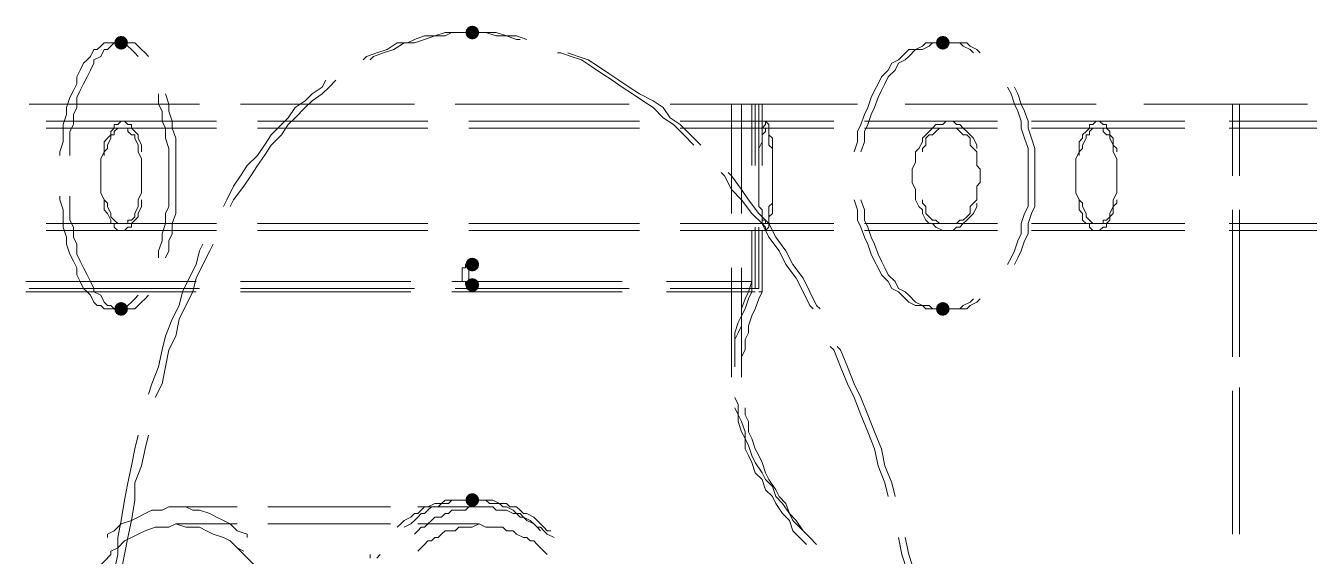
# Model space of a CAD drawing. Header units: millimetres. Extents: x 0 to 62767, y -13570 to 23963.
# Drawn here: x 3476 to 4193, y 11130 to 11427 of the extents above; entities that cross this region are included whole.
import ezdxf

# ---------------------------------------------------------------- set-up
doc = ezdxf.new("R2010")
doc.units = ezdxf.units.MM

msp = doc.modelspace()

# ---------------------------------------------------------------- hatches: boundary and pattern name
h = msp.add_hatch(color=7)
edge = h.paths.add_edge_path()
edge.add_arc((3725.714, 11422.857), 3.81, 0, 360)
h = msp.add_hatch(color=7)
edge = h.paths.add_edge_path()
edge.add_arc((3529.524, 11417.143), 3.81, 0, 360)
h = msp.add_hatch(color=7)
edge = h.paths.add_edge_path()
edge.add_arc((3988.571, 11417.143), 3.81, 0, 360)
h = msp.add_hatch(color=7)
edge = h.paths.add_edge_path()
edge.add_arc((3725.714, 11293.333), 3.81, 0, 360)
h = msp.add_hatch(color=7)
edge = h.paths.add_edge_path()
edge.add_arc((3725.714, 11281.905), 3.81, 0, 360)
h = msp.add_hatch(color=7)
edge = h.paths.add_edge_path()
edge.add_arc((3529.524, 11268.571), 3.81, 0, 360)
h = msp.add_hatch(color=7)
edge = h.paths.add_edge_path()
edge.add_arc((3988.571, 11268.571), 3.81, 0, 360)
h = msp.add_hatch(color=7)
edge = h.paths.add_edge_path()
edge.add_arc((3725.714, 11161.905), 3.81, 0, 360)

# ---------------------------------------------------------------- linework, layer by layer
at = {"color": 7, "lineweight": 0}
for points in [[(3495.238, 11354.285), (3495.238, 11356.191), (3497.143, 11361.904), (3497.143, 11367.619), (3497.143, 11371.428), (3499.048, 11377.143), (3499.048, 11380.952), (3500.952, 11386.667), (3502.857, 11390.476), (3504.762, 11394.286), (3504.762, 11398.095), (3506.667, 11401.904), (3508.571, 11405.714), (3510.476, 11407.619), (3512.381, 11409.523), (3514.286, 11413.334), (3516.19, 11413.334), (3518.095, 11415.238), (3520, 11417.143), (3523.809, 11417.143), (3525.714, 11417.143), (3527.619, 11417.143), (3529.524, 11417.143), (3531.429, 11417.143), (3533.333, 11415.238), (3535.238, 11413.334), (3537.143, 11411.428), (3539.048, 11409.523)], [(3500.952, 11354.285), (3500.952, 11356.191), (3500.952, 11361.904), (3500.952, 11367.619), (3502.857, 11371.428), (3502.857, 11377.143), (3504.762, 11380.952), (3504.762, 11386.667), (3506.667, 11390.476), (3508.571, 11394.286), (3510.476, 11398.095), (3512.381, 11401.904), (3514.286, 11405.714), (3514.286, 11407.619), (3518.095, 11409.523), (3520, 11413.334), (3521.905, 11413.334), (3523.809, 11415.238), (3525.714, 11417.143), (3527.619, 11417.143), (3529.524, 11417.143), (3531.429, 11417.143), (3533.333, 11417.143), (3537.143, 11417.143), (3539.048, 11415.238), (3540.952, 11413.334), (3542.857, 11411.428), (3544.762, 11409.523)], [(3527.619, 11417.143), (3525.714, 11417.143)], [(3752.381, 11419.047), (3750.476, 11419.047), (3744.762, 11420.953), (3739.048, 11420.953), (3733.333, 11422.857), (3727.619, 11422.857), (3721.905, 11422.857), (3716.19, 11422.857), (3710.476, 11422.857), (3704.762, 11420.953), (3699.048, 11420.953), (3693.333, 11419.047), (3689.524, 11417.143), (3683.809, 11417.143), (3678.095, 11413.334), (3672.381, 11411.428), (3666.667, 11409.523), (3664.762, 11407.619)], [(3668.571, 11407.619), (3670.476, 11409.523), (3676.19, 11411.428), (3681.905, 11413.334), (3687.619, 11417.143), (3693.333, 11417.143), (3699.048, 11419.047), (3704.762, 11420.953), (3710.476, 11420.953), (3714.286, 11422.857), (3720, 11422.857), (3725.714, 11422.857), (3731.429, 11422.857), (3739.048, 11422.857), (3744.762, 11420.953), (3750.476, 11420.953), (3756.19, 11419.047)], [(3721.905, 11422.857), (3723.809, 11422.857)], [(4005.714, 11411.428), (4003.809, 11413.334), (4000, 11415.238), (3998.095, 11417.143), (3994.286, 11417.143), (3990.476, 11417.143), (3986.666, 11417.143), (3982.857, 11417.143), (3979.047, 11417.143), (3977.143, 11415.238), (3973.333, 11413.334), (3969.524, 11413.334), (3965.714, 11409.523), (3963.809, 11407.619), (3960, 11405.714), (3958.095, 11401.904), (3954.286, 11398.095), (3952.381, 11394.286), (3950.476, 11390.476), (3948.571, 11386.667), (3946.666, 11380.952), (3944.762, 11377.143), (3942.857, 11371.428), (3940.952, 11367.619), (3940.952, 11361.904), (3939.047, 11356.191)], [(4009.524, 11411.428), (4007.619, 11413.334), (4003.809, 11415.238), (4001.905, 11417.143), (3998.095, 11417.143), (3994.286, 11417.143), (3990.476, 11417.143), (3986.666, 11417.143), (3982.857, 11417.143), (3980.952, 11415.238), (3977.143, 11413.334), (3973.333, 11413.334), (3969.524, 11409.523), (3967.619, 11407.619), (3963.809, 11405.714), (3961.905, 11401.904), (3958.095, 11398.095), (3956.19, 11394.286), (3954.286, 11390.476), (3952.381, 11386.667), (3950.476, 11380.952), (3948.571, 11377.143), (3946.666, 11371.428), (3944.762, 11367.619), (3944.762, 11361.904), (3942.857, 11356.191)], [(3992.381, 11417.143), (3990.476, 11417.143)], [(3849.524, 11360), (3843.809, 11365.715), (3838.095, 11371.428), (3832.381, 11375.237), (3826.667, 11380.952), (3820.952, 11384.762), (3815.238, 11388.571), (3809.524, 11392.38), (3803.809, 11396.19), (3798.095, 11400), (3792.381, 11403.81), (3786.667, 11407.619), (3780.952, 11409.523), (3775.238, 11411.428), (3773.333, 11411.428)], [(3853.333, 11360), (3847.619, 11365.715), (3841.905, 11371.428), (3836.19, 11375.237), (3832.381, 11380.952), (3826.667, 11384.762), (3819.047, 11388.571), (3813.333, 11392.38), (3807.619, 11396.19), (3801.905, 11400), (3796.19, 11403.81), (3790.476, 11407.619), (3784.762, 11409.523), (3779.048, 11411.428)], [(3643.809, 11396.19), (3641.905, 11392.38), (3636.19, 11388.571), (3632.381, 11384.762), (3626.667, 11380.952), (3622.857, 11375.237), (3619.048, 11371.428), (3613.333, 11365.715), (3609.524, 11360), (3605.714, 11354.285), (3600, 11348.571), (3596.19, 11342.857), (3592.381, 11337.143), (3588.571, 11329.524), (3586.667, 11325.714)], [(3649.524, 11396.19), (3645.714, 11392.38), (3641.905, 11388.571), (3636.19, 11384.762), (3632.381, 11380.952), (3626.667, 11375.237), (3622.857, 11371.428), (3619.048, 11365.715), (3613.333, 11360), (3609.524, 11354.285), (3605.714, 11348.571), (3601.905, 11342.857), (3598.095, 11337.143), (3592.381, 11329.524), (3590.476, 11325.714)], [(3556.19, 11342.857), (3556.19, 11348.571), (3556.19, 11354.285), (3556.19, 11358.095), (3554.286, 11363.809), (3554.286, 11369.524), (3552.381, 11373.333), (3552.381, 11379.047), (3550.476, 11382.858), (3550.476, 11388.571)], [(3560, 11342.857), (3560, 11348.571), (3560, 11354.285), (3560, 11358.095), (3560, 11363.809), (3558.095, 11369.524), (3558.095, 11373.333), (3556.19, 11379.047), (3556.19, 11382.858), (3554.286, 11388.571)], [(4036.191, 11342.857), (4036.191, 11348.571), (4036.191, 11354.285), (4036.191, 11358.095), (4034.286, 11363.809), (4032.381, 11369.524), (4032.381, 11373.333), (4030.476, 11379.047), (4028.571, 11382.858), (4026.666, 11388.571), (4024.762, 11392.38)], [(4040, 11342.857), (4040, 11348.571), (4040, 11354.285), (4040, 11358.095), (4038.095, 11363.809), (4036.191, 11369.524), (4036.191, 11373.333), (4034.286, 11379.047), (4032.381, 11382.858), (4030.476, 11388.571), (4028.571, 11392.38)], [(3478.095, 11382.858), (3573.333, 11382.858)], [(3596.19, 11382.858), (3693.333, 11382.858)], [(3716.19, 11382.858), (3813.333, 11382.858)], [(3836.19, 11382.858), (3885.714, 11382.858)], [(3870.476, 11321.905), (3870.476, 11382.858)], [(3876.19, 11321.905), (3876.19, 11382.858)], [(3881.905, 11382.858), (3881.905, 11348.571)], [(3883.809, 11348.571), (3883.809, 11382.858)], [(3887.619, 11382.858), (3885.714, 11382.858)], [(3885.714, 11348.571), (3885.714, 11382.858)], [(3887.619, 11382.858), (3940.952, 11382.858)], [(3887.619, 11348.571), (3887.619, 11382.858)], [(3967.619, 11382.858), (4074.286, 11382.858)], [(4100.952, 11382.858), (4154.286, 11382.858)], [(4150.476, 11382.858), (4150.476, 11342.857)], [(4150.476, 11382.858), (4150.476, 11342.857)], [(4154.286, 11382.858), (4154.286, 11342.857)], [(4192.381, 11382.858), (4154.286, 11382.858)], [(4154.286, 11342.857), (4154.286, 11382.858)], [(3582.857, 11373.333), (3487.619, 11373.333)], [(3582.857, 11369.524), (3487.619, 11369.524)], [(3518.095, 11342.857), (3518.095, 11346.667), (3518.095, 11350.476), (3518.095, 11352.381), (3520, 11356.191), (3520, 11358.095), (3520, 11361.904), (3521.905, 11363.809), (3523.809, 11365.715), (3523.809, 11367.619), (3525.714, 11369.524), (3525.714, 11371.428), (3527.619, 11371.428), (3529.524, 11373.333), (3531.429, 11373.333), (3533.333, 11371.428), (3535.238, 11371.428), (3535.238, 11369.524), (3537.143, 11367.619), (3539.048, 11365.715), (3539.048, 11363.809), (3540.952, 11360), (3540.952, 11358.095), (3540.952, 11356.191)], [(3540.952, 11342.857), (3540.952, 11346.667), (3540.952, 11348.571), (3540.952, 11352.381), (3539.048, 11356.191), (3539.048, 11358.095), (3539.048, 11360), (3537.143, 11363.809), (3537.143, 11365.715), (3535.238, 11365.715), (3533.333, 11367.619), (3533.333, 11369.524), (3531.429, 11369.524), (3529.524, 11369.524), (3527.619, 11369.524), (3525.714, 11367.619), (3525.714, 11365.715), (3523.809, 11365.715), (3523.809, 11363.809), (3521.905, 11360), (3521.905, 11358.095), (3520, 11356.191), (3520, 11354.285)], [(3700.952, 11373.333), (3605.714, 11373.333)], [(3700.952, 11369.524), (3605.714, 11369.524)], [(3819.047, 11373.333), (3723.809, 11373.333)], [(3819.047, 11369.524), (3723.809, 11369.524)], [(3889.524, 11373.333), (3841.905, 11373.333)], [(3889.524, 11369.524), (3841.905, 11369.524)], [(3893.333, 11354.285), (3893.333, 11358.095), (3893.333, 11360), (3893.333, 11363.809), (3891.428, 11365.715), (3891.428, 11367.619), (3891.428, 11369.524), (3891.428, 11371.428), (3889.524, 11373.333), (3889.524, 11371.428), (3887.619, 11369.524), (3887.619, 11367.619), (3887.619, 11365.715), (3887.619, 11363.809), (3887.619, 11361.904), (3885.714, 11358.095), (3885.714, 11356.191), (3885.714, 11352.381), (3885.714, 11350.476), (3885.714, 11346.667), (3885.714, 11342.857)], [(3887.619, 11361.904), (3887.619, 11363.809), (3887.619, 11365.715), (3889.524, 11367.619), (3889.524, 11369.524), (3891.428, 11369.524), (3891.428, 11367.619), (3891.428, 11365.715), (3891.428, 11363.809), (3891.428, 11360), (3893.333, 11358.095), (3893.333, 11356.191), (3893.333, 11352.381), (3893.333, 11348.571), (3893.333, 11346.667), (3893.333, 11342.857)], [(3927.619, 11373.333), (3889.524, 11373.333)], [(3927.619, 11369.524), (3889.524, 11369.524)], [(4019.047, 11373.333), (3944.762, 11373.333)], [(4019.047, 11369.524), (3944.762, 11369.524)], [(3971.428, 11342.857), (3971.428, 11346.667), (3973.333, 11350.476), (3973.333, 11352.381), (3973.333, 11356.191), (3975.238, 11358.095), (3977.143, 11361.904), (3977.143, 11363.809), (3979.047, 11365.715), (3980.952, 11367.619), (3982.857, 11369.524), (3984.762, 11371.428), (3988.571, 11371.428), (3990.476, 11373.333), (3992.381, 11373.333), (3994.286, 11373.333), (3996.191, 11371.428), (3998.095, 11371.428), (4000, 11369.524), (4001.905, 11367.619), (4003.809, 11365.715), (4005.714, 11363.809), (4007.619, 11360), (4007.619, 11358.095)], [(4009.524, 11342.857), (4009.524, 11346.667), (4007.619, 11348.571), (4007.619, 11352.381), (4007.619, 11356.191), (4005.714, 11358.095), (4003.809, 11360), (4003.809, 11363.809), (4001.905, 11365.715), (4000, 11365.715), (3998.095, 11367.619), (3996.191, 11369.524), (3994.286, 11369.524), (3992.381, 11369.524), (3988.571, 11369.524), (3986.666, 11369.524), (3984.762, 11367.619), (3982.857, 11365.715), (3980.952, 11365.715), (3979.047, 11363.809), (3979.047, 11360), (3977.143, 11358.095), (3977.143, 11356.191)], [(4074.286, 11373.333), (4038.095, 11373.333)], [(4074.286, 11369.524), (4038.095, 11369.524)], [(4085.714, 11356.191), (4085.714, 11358.095), (4083.81, 11360), (4083.81, 11363.809), (4081.905, 11365.715), (4081.905, 11367.619), (4080, 11369.524), (4080, 11371.428), (4078.095, 11371.428), (4076.191, 11373.333), (4074.286, 11373.333), (4072.381, 11371.428), (4070.476, 11371.428), (4070.476, 11369.524), (4068.571, 11367.619), (4066.666, 11365.715), (4066.666, 11363.809), (4064.762, 11361.904), (4064.762, 11358.095), (4064.762, 11356.191), (4062.857, 11352.381), (4062.857, 11350.476), (4062.857, 11346.667), (4062.857, 11342.857)], [(4064.762, 11354.285), (4064.762, 11356.191), (4066.666, 11358.095), (4066.666, 11360), (4068.571, 11363.809), (4068.571, 11365.715), (4070.476, 11365.715), (4070.476, 11367.619), (4072.381, 11369.524), (4074.286, 11369.524), (4076.191, 11369.524), (4078.095, 11369.524), (4078.095, 11367.619), (4080, 11365.715), (4081.905, 11365.715), (4081.905, 11363.809), (4083.81, 11360), (4083.81, 11358.095), (4083.81, 11356.191), (4085.714, 11352.381), (4085.714, 11348.571), (4085.714, 11346.667), (4085.714, 11342.857)], [(4123.81, 11373.333), (4074.286, 11373.333)], [(4123.81, 11369.524), (4074.286, 11369.524)], [(4247.619, 11373.333), (4148.571, 11373.333)], [(4247.619, 11369.524), (4148.571, 11369.524)], [(3540.952, 11329.524), (3540.952, 11327.618), (3540.952, 11325.714), (3539.048, 11321.905), (3539.048, 11320), (3537.143, 11318.096), (3535.238, 11316.19), (3535.238, 11314.285), (3533.333, 11314.285), (3531.429, 11312.381), (3529.524, 11312.381), (3527.619, 11312.381), (3525.714, 11314.285), (3525.714, 11316.19), (3523.809, 11316.19), (3523.809, 11318.096), (3521.905, 11321.905), (3520, 11323.809), (3520, 11325.714), (3520, 11329.524), (3518.095, 11333.333), (3518.095, 11335.238), (3518.095, 11339.048), (3518.095, 11342.857)], [(3540.952, 11342.857), (3540.952, 11339.048), (3540.952, 11337.143), (3540.952, 11333.333), (3539.048, 11329.524), (3539.048, 11327.618), (3539.048, 11325.714), (3537.143, 11321.905), (3537.143, 11320), (3535.238, 11318.096), (3533.333, 11318.096), (3533.333, 11316.19), (3531.429, 11316.19), (3529.524, 11316.19), (3527.619, 11316.19), (3525.714, 11318.096), (3523.809, 11320), (3523.809, 11321.905), (3521.905, 11325.714), (3521.905, 11327.618), (3520, 11329.524)], [(3556.19, 11342.857), (3556.19, 11337.143), (3556.19, 11331.428), (3556.19, 11325.714), (3554.286, 11321.905), (3554.286, 11316.19), (3552.381, 11310.476), (3552.381, 11306.666), (3550.476, 11300.952), (3550.476, 11297.142)], [(3560, 11342.857), (3560, 11337.143), (3560, 11331.428), (3560, 11325.714), (3560, 11321.905), (3558.095, 11316.19), (3558.095, 11310.476), (3556.19, 11306.666), (3556.19, 11300.952), (3554.286, 11297.142)], [(3916.19, 11268.571), (3914.286, 11270.477), (3910.476, 11278.095), (3906.666, 11285.714), (3900.952, 11293.333), (3897.143, 11300.952), (3891.428, 11308.572), (3887.619, 11316.19), (3881.905, 11321.905), (3876.19, 11329.524), (3870.476, 11335.238), (3866.666, 11342.857), (3864.762, 11344.761)], [(3920, 11268.571), (3918.095, 11270.477), (3914.286, 11278.095), (3910.476, 11285.714), (3904.762, 11293.333), (3900.952, 11300.952), (3895.238, 11308.572), (3891.428, 11316.19), (3885.714, 11321.905), (3880, 11329.524), (3876.19, 11335.238), (3870.476, 11342.857), (3868.571, 11344.761)], [(3885.714, 11342.857), (3885.714, 11339.048), (3885.714, 11335.238), (3885.714, 11333.333), (3885.714, 11329.524), (3885.714, 11325.714), (3887.619, 11323.809), (3887.619, 11321.905), (3887.619, 11318.096), (3887.619, 11316.19), (3889.524, 11314.285), (3889.524, 11312.381), (3891.428, 11314.285), (3891.428, 11316.19), (3891.428, 11318.096), (3891.428, 11320), (3893.333, 11321.905), (3893.333, 11325.714), (3893.333, 11327.618), (3893.333, 11329.524)], [(3893.333, 11342.857), (3893.333, 11339.048), (3893.333, 11337.143), (3893.333, 11333.333), (3893.333, 11329.524), (3893.333, 11327.618), (3891.428, 11325.714), (3891.428, 11321.905), (3891.428, 11320), (3891.428, 11318.096), (3891.428, 11316.19), (3889.524, 11316.19), (3889.524, 11318.096), (3887.619, 11318.096), (3887.619, 11320), (3887.619, 11321.905), (3887.619, 11323.809)], [(4007.619, 11327.618), (4007.619, 11325.714), (4005.714, 11321.905), (4003.809, 11320), (4001.905, 11318.096), (4000, 11316.19), (3998.095, 11314.285), (3996.191, 11314.285), (3994.286, 11312.381), (3992.381, 11312.381), (3990.476, 11312.381), (3988.571, 11312.381), (3984.762, 11314.285), (3982.857, 11316.19), (3980.952, 11316.19), (3979.047, 11318.096), (3977.143, 11321.905), (3977.143, 11323.809), (3975.238, 11325.714), (3973.333, 11329.524), (3973.333, 11333.333), (3973.333, 11335.238), (3971.428, 11339.048), (3971.428, 11342.857)], [(3977.143, 11329.524), (3977.143, 11327.618), (3979.047, 11325.714), (3979.047, 11321.905), (3980.952, 11320), (3982.857, 11318.096), (3984.762, 11318.096), (3986.666, 11316.19), (3988.571, 11316.19), (3992.381, 11316.19), (3994.286, 11316.19), (3996.191, 11316.19), (3998.095, 11318.096), (4000, 11318.096), (4001.905, 11320), (4003.809, 11321.905), (4003.809, 11325.714), (4005.714, 11327.618), (4007.619, 11329.524), (4007.619, 11333.333), (4007.619, 11337.143), (4009.524, 11339.048), (4009.524, 11342.857)], [(4036.191, 11342.857), (4036.191, 11337.143), (4036.191, 11331.428), (4036.191, 11325.714), (4034.286, 11321.905), (4032.381, 11316.19), (4032.381, 11310.476), (4030.476, 11306.666), (4028.571, 11300.952), (4026.666, 11297.142), (4024.762, 11293.333)], [(4040, 11342.857), (4040, 11337.143), (4040, 11331.428), (4040, 11325.714), (4038.095, 11321.905), (4036.191, 11316.19), (4036.191, 11310.476), (4034.286, 11306.666), (4032.381, 11300.952), (4030.476, 11297.142), (4028.571, 11293.333)], [(4062.857, 11342.857), (4062.857, 11339.048), (4062.857, 11335.238), (4062.857, 11333.333), (4064.762, 11329.524), (4064.762, 11325.714), (4064.762, 11323.809), (4066.666, 11321.905), (4066.666, 11318.096), (4068.571, 11316.19), (4070.476, 11316.19), (4070.476, 11314.285), (4072.381, 11312.381), (4074.286, 11312.381), (4076.191, 11312.381), (4078.095, 11314.285), (4080, 11314.285), (4080, 11316.19), (4081.905, 11318.096), (4081.905, 11320), (4083.81, 11321.905), (4083.81, 11325.714), (4085.714, 11327.618), (4085.714, 11329.524)], [(4085.714, 11342.857), (4085.714, 11339.048), (4085.714, 11337.143), (4085.714, 11333.333), (4083.81, 11329.524), (4083.81, 11327.618), (4083.81, 11325.714), (4081.905, 11321.905), (4081.905, 11320), (4080, 11318.096), (4078.095, 11318.096), (4078.095, 11316.19), (4076.191, 11316.19), (4074.286, 11316.19), (4072.381, 11316.19), (4070.476, 11318.096), (4068.571, 11320), (4068.571, 11321.905), (4066.666, 11325.714), (4066.666, 11327.618), (4064.762, 11329.524)], [(3495.238, 11331.428), (3495.238, 11329.524), (3497.143, 11323.809), (3497.143, 11318.096), (3497.143, 11314.285), (3499.048, 11308.572), (3499.048, 11304.762), (3500.952, 11299.048), (3502.857, 11295.238), (3504.762, 11291.429), (3504.762, 11287.619), (3506.667, 11283.809), (3508.571, 11279.999), (3510.476, 11278.095), (3512.381, 11276.19), (3514.286, 11272.381), (3516.19, 11270.477), (3518.095, 11270.477), (3520, 11268.571), (3523.809, 11268.571), (3525.714, 11268.571), (3527.619, 11268.571), (3529.524, 11268.571), (3531.429, 11268.571), (3533.333, 11270.477), (3535.238, 11272.381), (3537.143, 11274.286), (3539.048, 11276.19)], [(3500.952, 11331.428), (3500.952, 11329.524), (3500.952, 11323.809), (3500.952, 11318.096), (3502.857, 11314.285), (3502.857, 11308.572), (3504.762, 11304.762), (3504.762, 11299.048), (3506.667, 11295.238), (3508.571, 11291.429), (3510.476, 11287.619), (3512.381, 11283.809), (3514.286, 11279.999), (3514.286, 11278.095), (3518.095, 11276.19), (3520, 11272.381), (3521.905, 11270.477), (3523.809, 11270.477), (3525.714, 11268.571), (3527.619, 11268.571), (3529.524, 11268.571), (3531.429, 11268.571), (3533.333, 11268.571), (3537.143, 11268.571), (3539.048, 11270.477), (3540.952, 11272.381), (3542.857, 11274.286), (3544.762, 11276.19)], [(4005.714, 11274.286), (4003.809, 11272.381), (4000, 11270.477), (3998.095, 11268.571), (3994.286, 11268.571), (3990.476, 11268.571), (3986.666, 11268.571), (3982.857, 11268.571), (3979.047, 11268.571), (3977.143, 11270.477), (3973.333, 11270.477), (3969.524, 11272.381), (3965.714, 11276.19), (3963.809, 11278.095), (3960, 11279.999), (3958.095, 11283.809), (3954.286, 11287.619), (3952.381, 11291.429), (3950.476, 11295.238), (3948.571, 11299.048), (3946.666, 11304.762), (3944.762, 11308.572), (3942.857, 11314.285), (3940.952, 11318.096), (3940.952, 11323.809), (3939.047, 11329.524)], [(4009.524, 11274.286), (4007.619, 11272.381), (4003.809, 11270.477), (4001.905, 11268.571), (3998.095, 11268.571), (3994.286, 11268.571), (3990.476, 11268.571), (3986.666, 11268.571), (3982.857, 11268.571), (3980.952, 11270.477), (3977.143, 11270.477), (3973.333, 11272.381), (3969.524, 11276.19), (3967.619, 11278.095), (3963.809, 11279.999), (3961.905, 11283.809), (3958.095, 11287.619), (3956.19, 11291.429), (3954.286, 11295.238), (3952.381, 11299.048), (3950.476, 11304.762), (3948.571, 11308.572), (3946.666, 11314.285), (3944.762, 11318.096), (3944.762, 11323.809), (3942.857, 11329.524)], [(4150.476, 11323.809), (4150.476, 11243.81)], [(4154.286, 11243.81), (4154.286, 11323.809)], [(4150.476, 11321.905), (4150.476, 11241.904)], [(4154.286, 11321.905), (4154.286, 11241.904)], [(3582.857, 11316.19), (3487.619, 11316.19)], [(3582.857, 11312.381), (3487.619, 11312.381)], [(3700.952, 11316.19), (3605.714, 11316.19)], [(3700.952, 11312.381), (3605.714, 11312.381)], [(3819.047, 11316.19), (3723.809, 11316.19)], [(3819.047, 11312.381), (3723.809, 11312.381)], [(3889.524, 11316.19), (3841.905, 11316.19)], [(3889.524, 11312.381), (3841.905, 11312.381)], [(3881.905, 11312.381), (3881.905, 11278.095)], [(3883.809, 11279.999), (3883.809, 11314.285)], [(3885.714, 11279.999), (3885.714, 11314.285)], [(3887.619, 11278.095), (3887.619, 11312.381)], [(3927.619, 11316.19), (3889.524, 11316.19)], [(3927.619, 11312.381), (3889.524, 11312.381)], [(4019.047, 11316.19), (3944.762, 11316.19)], [(4019.047, 11312.381), (3944.762, 11312.381)], [(4074.286, 11316.19), (4038.095, 11316.19)], [(4074.286, 11312.381), (4038.095, 11312.381)], [(4123.81, 11316.19), (4074.286, 11316.19)], [(4123.81, 11312.381), (4074.286, 11312.381)], [(4247.619, 11316.19), (4148.571, 11316.19)], [(4247.619, 11312.381), (4148.571, 11312.381)], [(3575.238, 11304.762), (3573.333, 11300.952), (3571.429, 11293.333), (3567.619, 11285.714), (3563.809, 11278.095), (3561.905, 11270.477), (3558.095, 11262.857), (3554.286, 11253.333), (3552.381, 11245.714), (3550.476, 11236.19), (3546.667, 11226.667), (3544.762, 11220.952)], [(3580.952, 11304.762), (3579.048, 11300.952), (3575.238, 11293.333), (3571.429, 11285.714), (3569.524, 11278.095), (3565.714, 11270.477), (3561.905, 11262.857), (3560, 11253.333), (3556.19, 11245.714), (3554.286, 11236.19), (3552.381, 11226.667), (3548.571, 11219.047)], [(3720, 11287.619), (3720, 11289.524), (3720, 11291.429), (3721.905, 11291.429), (3721.905, 11293.333), (3723.809, 11291.429)], [(3721.905, 11293.333), (3723.809, 11293.333)], [(3723.809, 11287.619), (3723.809, 11289.524), (3723.809, 11291.429), (3725.714, 11291.429), (3725.714, 11293.333), (3727.619, 11293.333), (3727.619, 11291.429)], [(3870.476, 11230.476), (3870.476, 11291.429)], [(3876.19, 11230.476), (3876.19, 11291.429)], [(3571.429, 11283.809), (3476.19, 11283.809)], [(3691.429, 11283.809), (3596.19, 11283.809)], [(3809.524, 11283.809), (3714.286, 11283.809)], [(3723.809, 11283.809), (3721.905, 11281.905), (3721.905, 11283.809), (3720, 11283.809), (3720, 11285.714), (3720, 11287.619)], [(3721.905, 11281.905), (3723.809, 11281.905)], [(3723.809, 11287.619), (3723.809, 11285.714), (3723.809, 11283.809), (3725.714, 11283.809), (3725.714, 11281.905), (3727.619, 11281.905), (3727.619, 11283.809)], [(3881.905, 11283.809), (3834.286, 11283.809)], [(3881.905, 11283.809), (3880, 11278.095), (3878.095, 11274.286), (3876.19, 11268.571), (3876.19, 11264.762), (3874.286, 11260.953), (3872.381, 11255.238), (3872.381, 11251.429), (3872.381, 11245.714), (3872.381, 11241.904)], [(3881.905, 11281.905), (3881.905, 11283.809)], [(3476.19, 11278.095), (3571.429, 11278.095)], [(3478.095, 11279.999), (3573.333, 11279.999)], [(3596.19, 11279.999), (3693.333, 11279.999)], [(3596.19, 11278.095), (3691.429, 11278.095)], [(3714.286, 11278.095), (3809.524, 11278.095)], [(3716.19, 11279.999), (3813.333, 11279.999)], [(3834.286, 11278.095), (3881.905, 11278.095), (3881.905, 11279.999)], [(3836.19, 11279.999), (3885.714, 11279.999)], [(3881.905, 11278.095), (3880, 11274.286), (3878.095, 11268.571), (3876.19, 11264.762), (3876.19, 11259.047), (3874.286, 11255.238), (3872.381, 11251.429), (3872.381, 11245.714), (3872.381, 11241.904), (3872.381, 11236.19)], [(3881.905, 11278.095), (3880, 11274.286), (3878.095, 11268.571), (3876.19, 11264.762), (3876.19, 11259.047), (3874.286, 11255.238), (3872.381, 11251.429), (3872.381, 11245.714), (3872.381, 11241.904), (3872.381, 11236.19)], [(3887.619, 11278.095), (3885.714, 11274.286), (3883.809, 11268.571), (3881.905, 11264.762), (3880, 11259.047), (3880, 11255.238), (3878.095, 11251.429), (3878.095, 11245.714), (3876.19, 11241.904), (3876.19, 11236.19)], [(3881.905, 11278.095), (3883.809, 11278.095)], [(3885.714, 11278.095), (3887.619, 11278.095)], [(3527.619, 11268.571), (3525.714, 11268.571)], [(3992.381, 11268.571), (3990.476, 11268.571)], [(3958.095, 11163.809), (3956.19, 11171.428), (3952.381, 11180.952), (3950.476, 11190.476), (3946.666, 11200), (3942.857, 11209.524), (3939.047, 11219.047), (3935.238, 11226.667), (3931.428, 11236.19), (3927.619, 11245.714), (3925.714, 11247.619)], [(3961.905, 11163.809), (3960, 11171.428), (3956.19, 11180.952), (3954.286, 11190.476), (3950.476, 11200), (3946.666, 11209.524), (3942.857, 11219.047), (3939.047, 11226.667), (3935.238, 11236.19), (3931.428, 11245.714), (3929.524, 11247.619)], [(3870.476, 11234.286), (3870.476, 11236.19)], [(3870.476, 11230.476), (3870.476, 11232.38)], [(4154.286, 11144.762), (4154.286, 11224.762)], [(3912.381, 11142.857), (3908.571, 11146.666), (3904.762, 11150.476), (3902.857, 11154.285), (3899.047, 11160), (3895.238, 11163.809), (3893.333, 11169.524), (3889.524, 11173.333), (3887.619, 11177.143), (3883.809, 11182.857), (3881.905, 11186.667), (3880, 11192.381), (3878.095, 11196.191), (3878.095, 11200), (3876.19, 11205.713), (3874.286, 11209.524), (3874.286, 11215.238), (3872.381, 11219.047)], [(4150.476, 11222.858), (4150.476, 11142.857)], [(4150.476, 11222.858), (4150.476, 11144.762)], [(4154.286, 11222.858), (4154.286, 11142.857)], [(3912.381, 11137.142), (3908.571, 11140.952), (3904.762, 11144.762), (3902.857, 11150.476), (3899.047, 11154.285), (3895.238, 11160), (3893.333, 11163.809), (3889.524, 11167.619), (3887.619, 11173.333), (3883.809, 11177.143), (3881.905, 11182.857), (3880, 11186.667), (3878.095, 11190.476), (3878.095, 11196.191), (3876.19, 11200), (3874.286, 11205.713), (3874.286, 11209.524), (3872.381, 11213.333)], [(3912.381, 11137.142), (3908.571, 11140.952), (3904.762, 11144.762), (3902.857, 11150.476), (3899.047, 11154.285), (3895.238, 11160), (3893.333, 11163.809), (3889.524, 11167.619), (3887.619, 11173.333), (3883.809, 11177.143), (3881.905, 11182.857), (3880, 11186.667), (3878.095, 11190.476), (3878.095, 11196.191), (3876.19, 11200), (3874.286, 11205.713), (3874.286, 11209.524), (3872.381, 11213.333)], [(3918.095, 11137.142), (3914.286, 11140.952), (3910.476, 11144.762), (3906.666, 11150.476), (3902.857, 11154.285), (3900.952, 11160), (3897.143, 11163.809), (3895.238, 11167.619), (3891.428, 11173.333), (3889.524, 11177.143), (3887.619, 11182.857), (3885.714, 11186.667), (3883.809, 11190.476), (3881.905, 11196.191), (3880, 11200), (3880, 11205.713), (3878.095, 11209.524), (3878.095, 11213.333)], [(3539.048, 11198.095), (3537.143, 11190.476), (3535.238, 11180.952), (3533.333, 11171.428), (3531.429, 11161.905), (3529.524, 11150.476), (3527.619, 11140.952), (3527.619, 11131.429), (3525.714, 11121.905), (3523.809, 11110.475), (3523.809, 11108.571)], [(3544.762, 11198.095), (3542.857, 11190.476), (3540.952, 11180.952), (3537.143, 11171.428), (3537.143, 11161.905), (3535.238, 11150.476), (3533.333, 11140.952), (3531.429, 11131.429), (3529.524, 11121.905), (3527.619, 11110.475), (3527.619, 11108.571)], [(3683.809, 11146.666), (3685.714, 11148.572), (3687.619, 11150.476), (3691.429, 11152.381), (3693.333, 11154.285), (3695.238, 11154.285), (3697.143, 11156.19), (3699.048, 11158.094), (3700.952, 11158.094), (3704.762, 11160), (3706.667, 11160), (3708.571, 11160), (3710.476, 11161.905), (3712.381, 11161.905), (3716.19, 11161.905), (3718.095, 11161.905), (3720, 11161.905), (3721.905, 11161.905), (3723.809, 11161.905), (3727.619, 11161.905), (3729.524, 11161.905), (3731.429, 11161.905), (3733.333, 11161.905), (3735.238, 11160), (3739.048, 11160), (3740.952, 11160), (3742.857, 11158.094), (3744.762, 11158.094), (3748.571, 11156.19), (3750.476, 11154.285), (3752.381, 11154.285), (3754.286, 11152.381), (3758.095, 11150.476), (3760, 11148.572), (3761.905, 11146.666), (3763.809, 11144.762)], [(3769.524, 11144.762), (3767.619, 11144.762), (3765.714, 11146.666), (3763.809, 11148.572), (3761.905, 11150.476), (3760, 11152.381), (3756.19, 11154.285), (3754.286, 11154.285), (3752.381, 11156.19), (3750.476, 11158.094), (3746.667, 11158.094), (3744.762, 11160), (3742.857, 11160), (3740.952, 11160), (3737.143, 11161.905), (3735.238, 11161.905), (3733.333, 11161.905), (3731.429, 11161.905), (3729.524, 11161.905), (3725.714, 11161.905), (3723.809, 11161.905), (3721.905, 11161.905), (3720, 11161.905), (3718.095, 11161.905), (3714.286, 11161.905), (3712.381, 11160), (3710.476, 11160), (3708.571, 11160), (3706.667, 11158.094), (3702.857, 11158.094), (3700.952, 11156.19), (3699.048, 11154.285), (3697.143, 11154.285), (3695.238, 11152.381), (3693.333, 11150.476), (3691.429, 11148.572), (3687.619, 11146.666)], [(3721.905, 11161.905), (3723.809, 11161.905)], [(3521.905, 11140.952), (3521.905, 11142.857), (3525.714, 11144.762), (3529.524, 11148.572), (3535.238, 11150.476), (3539.048, 11152.381), (3542.857, 11154.285), (3546.667, 11156.19), (3552.381, 11156.19), (3556.19, 11158.094), (3560, 11158.094), (3565.714, 11158.094), (3569.524, 11156.19), (3573.333, 11156.19), (3579.048, 11154.285), (3582.857, 11152.381), (3586.667, 11150.476), (3590.476, 11148.572), (3594.286, 11144.762), (3600, 11142.857), (3600, 11140.952)], [(3521.905, 11140.952), (3521.905, 11142.857), (3525.714, 11144.762), (3529.524, 11148.572), (3535.238, 11150.476), (3539.048, 11152.381), (3542.857, 11154.285), (3546.667, 11156.19), (3552.381, 11156.19), (3556.19, 11158.094), (3560, 11158.094), (3565.714, 11158.094), (3569.524, 11156.19), (3573.333, 11156.19), (3579.048, 11154.285), (3582.857, 11152.381), (3586.667, 11150.476), (3590.476, 11148.572), (3594.286, 11144.762), (3600, 11142.857), (3600, 11140.952)], [(3594.286, 11158.094), (3560, 11158.094)], [(3594.286, 11158.094), (3560, 11158.094)], [(3680, 11158.094), (3611.429, 11158.094)], [(3680, 11158.094), (3611.429, 11158.094)], [(3771.428, 11140.952), (3767.619, 11142.857), (3765.714, 11144.762), (3763.809, 11146.666), (3761.905, 11146.666), (3760, 11148.572), (3756.19, 11150.476), (3754.286, 11152.381), (3752.381, 11152.381), (3750.476, 11154.285), (3748.571, 11154.285), (3744.762, 11156.19), (3742.857, 11156.19), (3740.952, 11156.19), (3739.048, 11156.19), (3737.143, 11158.094), (3735.238, 11158.094), (3731.429, 11158.094), (3729.524, 11158.094), (3727.619, 11158.094), (3725.714, 11158.094), (3723.809, 11158.094), (3721.905, 11156.19), (3718.095, 11156.19), (3716.19, 11156.19), (3714.286, 11156.19), (3712.381, 11154.285), (3710.476, 11154.285), (3708.571, 11152.381), (3704.762, 11152.381), (3702.857, 11150.476), (3700.952, 11148.572), (3699.048, 11146.666), (3697.143, 11146.666), (3695.238, 11144.762), (3693.333, 11142.857)], [(3771.428, 11140.952), (3767.619, 11142.857), (3765.714, 11144.762), (3763.809, 11146.666), (3761.905, 11146.666), (3760, 11148.572), (3756.19, 11150.476), (3754.286, 11152.381), (3752.381, 11152.381), (3750.476, 11154.285), (3748.571, 11154.285), (3744.762, 11156.19), (3742.857, 11156.19), (3740.952, 11156.19), (3739.048, 11156.19), (3737.143, 11158.094), (3735.238, 11158.094), (3731.429, 11158.094), (3729.524, 11158.094), (3727.619, 11158.094), (3725.714, 11158.094), (3723.809, 11158.094), (3721.905, 11156.19), (3718.095, 11156.19), (3716.19, 11156.19), (3714.286, 11156.19), (3712.381, 11154.285), (3710.476, 11154.285), (3708.571, 11152.381), (3704.762, 11152.381), (3702.857, 11150.476), (3700.952, 11148.572), (3699.048, 11146.666), (3697.143, 11146.666), (3695.238, 11144.762), (3693.333, 11142.857)], [(3729.524, 11158.094), (3695.238, 11158.094)], [(3729.524, 11158.094), (3695.238, 11158.094)], [(3523.809, 11133.333), (3527.619, 11135.238), (3531.429, 11139.048), (3535.238, 11140.952), (3539.048, 11142.857), (3542.857, 11144.762), (3548.571, 11146.666), (3552.381, 11146.666), (3556.19, 11146.666), (3560, 11148.572), (3565.714, 11146.666), (3569.524, 11146.666), (3573.333, 11146.666), (3577.143, 11144.762), (3580.952, 11142.857), (3586.667, 11140.952), (3590.476, 11139.048), (3594.286, 11135.238), (3598.095, 11133.333)], [(3542.857, 11144.762), (3548.571, 11146.666), (3552.381, 11146.666), (3556.19, 11146.666), (3560, 11148.572), (3565.714, 11146.666), (3569.524, 11146.666), (3573.333, 11146.666), (3577.143, 11144.762), (3580.952, 11142.857), (3586.667, 11140.952), (3590.476, 11139.048), (3594.286, 11135.238), (3598.095, 11131.429), (3601.905, 11127.62), (3605.714, 11123.809), (3609.524, 11119.999), (3613.333, 11116.19), (3615.238, 11110.475), (3619.048, 11104.762)], [(3594.286, 11148.572), (3560, 11148.572)], [(3594.286, 11148.572), (3560, 11148.572)], [(3680, 11148.572), (3611.429, 11148.572)], [(3680, 11148.572), (3611.429, 11148.572)], [(3729.524, 11148.572), (3695.238, 11148.572)], [(3695.238, 11133.333), (3697.143, 11135.238), (3699.048, 11137.142), (3700.952, 11139.048), (3702.857, 11139.048), (3704.762, 11140.952), (3706.667, 11140.952), (3708.571, 11142.857), (3710.476, 11144.762), (3712.381, 11144.762), (3716.19, 11144.762), (3718.095, 11146.666), (3721.905, 11146.666), (3725.714, 11146.666), (3729.524, 11148.572), (3733.333, 11146.666), (3739.048, 11146.666), (3742.857, 11146.666), (3744.762, 11144.762), (3746.667, 11144.762), (3748.571, 11144.762), (3750.476, 11142.857), (3754.286, 11140.952), (3756.19, 11140.952), (3758.095, 11139.048), (3760, 11139.048), (3761.905, 11137.142), (3763.809, 11135.238), (3765.714, 11133.333), (3767.619, 11131.429)], [(3729.524, 11148.572), (3695.238, 11148.572)], [(3695.238, 11133.333), (3697.143, 11135.238), (3699.048, 11137.142), (3700.952, 11139.048), (3702.857, 11139.048), (3704.762, 11140.952), (3706.667, 11140.952), (3708.571, 11142.857), (3710.476, 11144.762), (3712.381, 11144.762), (3716.19, 11144.762), (3718.095, 11146.666), (3721.905, 11146.666), (3725.714, 11146.666), (3729.524, 11148.572), (3733.333, 11146.666), (3739.048, 11146.666), (3742.857, 11146.666), (3744.762, 11144.762), (3746.667, 11144.762), (3748.571, 11144.762), (3750.476, 11142.857), (3754.286, 11140.952), (3756.19, 11140.952), (3758.095, 11139.048), (3760, 11139.048), (3761.905, 11137.142), (3763.809, 11135.238), (3765.714, 11133.333), (3767.619, 11131.429)], [(3979.047, 11051.428), (3979.047, 11057.143), (3977.143, 11068.571), (3975.238, 11080), (3975.238, 11089.523), (3973.333, 11100.953), (3971.428, 11110.475), (3969.524, 11119.999), (3965.714, 11131.429), (3963.809, 11140.952)], [(3982.857, 11051.428), (3982.857, 11057.143), (3980.952, 11068.571), (3979.047, 11080), (3979.047, 11089.523), (3977.143, 11100.953), (3975.238, 11110.475), (3973.333, 11119.999), (3969.524, 11131.429), (3967.619, 11140.952)], [(3480, 11051.428), (3481.905, 11053.334), (3483.809, 11060.952), (3485.714, 11066.667), (3487.619, 11074.286), (3489.524, 11081.904), (3493.333, 11087.619), (3495.238, 11093.333), (3499.048, 11099.047), (3500.952, 11104.762), (3504.762, 11110.475), (3508.571, 11116.19), (3512.381, 11119.999), (3516.19, 11123.809), (3520, 11127.62), (3523.809, 11131.429), (3523.809, 11133.333)], [(3668.571, 11131.429), (3668.571, 11129.524)], [(3674.286, 11131.429), (3672.381, 11129.524)]]:
    msp.add_lwpolyline(points, dxfattribs=at)

doc.saveas('drawing.dxf')
